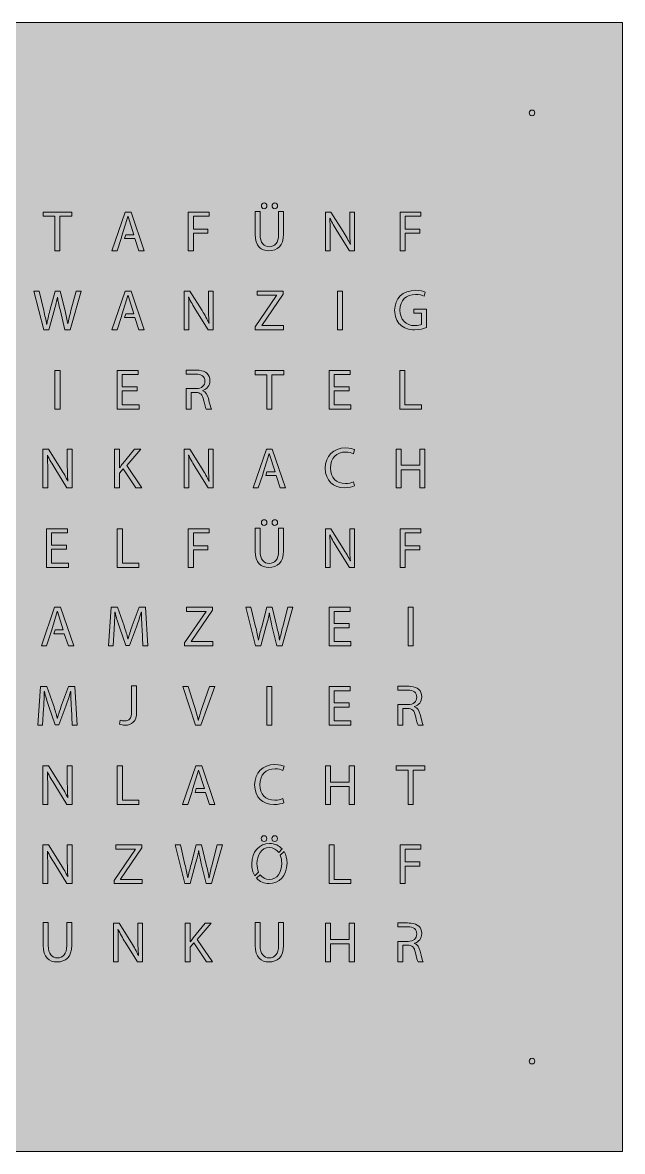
# Model space of a CAD drawing. Header units: inches. Extents: x 0 to 500, y -500 to 0.
# Drawn here: x 234.5 to 500, y -500 to 0 of the extents above; entities that cross this region are included whole.
import ezdxf

# ---------------------------------------------------------------- set-up
doc = ezdxf.new("R2010")
doc.units = ezdxf.units.IN
doc.header["$MEASUREMENT"] = 0
doc.layers.add('Ebene 1', color=7, linetype='Continuous')

msp = doc.modelspace()

# ---------------------------------------------------------------- hatches: boundary and pattern name
at = {"layer": 'Ebene 1'}
h = msp.add_hatch(color=38, dxfattribs=at)
h.dxf.hatch_style = 2
h.paths.add_polyline_path([(0, -500), (500, -500), (500, 0), (0, 0)])

# ---------------------------------------------------------------- linework, layer by layer
at = {"layer": 'Ebene 1', "lineweight": 0}
for points in [[(0, -500), (500, -500), (500, 0), (0, 0), (0, -500)], [(248.87, -85.82), (243.66, -85.82), (243.66, -83.94), (256.34, -83.94), (256.34, -85.82), (251.1, -85.82), (251.1, -101.06), (248.87, -101.06), (248.87, -85.82)], [(278.15, -95.67), (276.37, -101.06), (274.09, -101.06), (279.93, -83.94), (282.57, -83.94), (288.41, -101.06), (286.05, -101.06), (284.22, -95.67), (279.65, -95.67), (280.18, -93.95), (283.79, -93.95), (281.2, -85.9), (281.15, -85.9), (278.68, -93.95), (278.15, -95.67)], [(307.89, -83.94), (317.11, -83.94), (317.11, -85.79), (310.12, -85.79), (310.12, -91.48), (316.58, -91.48), (316.58, -93.31), (310.12, -93.31), (310.12, -101.06), (307.89, -101.06), (307.89, -83.94)], [(401.64, -83.94), (410.86, -83.94), (410.86, -85.79), (403.87, -85.79), (403.87, -91.48), (410.33, -91.48), (410.33, -93.31), (403.87, -93.31), (403.87, -101.06), (401.64, -101.06), (401.64, -83.94)], [(278.15, -130.67), (276.37, -136.06), (274.09, -136.06), (279.93, -118.94), (282.57, -118.94), (288.41, -136.06), (286.05, -136.06), (284.22, -130.67), (279.65, -130.67), (280.18, -128.95), (283.79, -128.95), (281.2, -120.89), (281.15, -120.89), (278.68, -128.95), (278.15, -130.67)], [(337.5, -134.76), (346.98, -120.87), (346.98, -120.79), (338.31, -120.79), (338.31, -118.94), (349.87, -118.94), (349.87, -120.29), (340.42, -134.13), (340.42, -134.21), (350, -134.21), (350, -136.06), (337.5, -136.06), (337.5, -134.76)], [(376.12, -136.06), (373.88, -136.06), (373.88, -118.94), (376.12, -118.94), (376.12, -136.06)], [(251.12, -171.2), (248.88, -171.2), (248.88, -154.08), (251.12, -154.08), (251.12, -171.2)], [(285.29, -163.17), (278.66, -163.17), (278.66, -169.35), (286.08, -169.35), (286.08, -171.2), (276.42, -171.2), (276.42, -154.08), (285.69, -154.08), (285.69, -155.93), (278.66, -155.93), (278.66, -161.34), (285.29, -161.34), (285.29, -163.17)], [(342.62, -155.96), (337.41, -155.96), (337.41, -154.08), (350.09, -154.08), (350.09, -155.96), (344.85, -155.96), (344.85, -171.2), (342.62, -171.2), (342.62, -155.96)], [(379.04, -163.17), (372.41, -163.17), (372.41, -169.35), (379.83, -169.35), (379.83, -171.2), (370.17, -171.2), (370.17, -154.08), (379.45, -154.08), (379.45, -155.93), (372.41, -155.93), (372.41, -161.34), (379.04, -161.34), (379.04, -163.17)], [(401.47, -154.08), (403.71, -154.08), (403.71, -169.35), (411.03, -169.35), (411.03, -171.2), (401.47, -171.2), (401.47, -154.08)], [(340.65, -200.67), (338.87, -206.06), (336.59, -206.06), (342.43, -188.94), (345.07, -188.94), (350.91, -206.06), (348.55, -206.06), (346.72, -200.67), (342.15, -200.67), (342.68, -198.95), (346.29, -198.95), (343.7, -190.9), (343.65, -190.9), (341.18, -198.95), (340.65, -200.67)], [(402.11, -188.94), (402.11, -196.1), (410.39, -196.1), (410.39, -188.94), (412.63, -188.94), (412.63, -206.06), (410.39, -206.06), (410.39, -198.03), (402.11, -198.03), (402.11, -206.06), (399.87, -206.06), (399.87, -188.94), (402.11, -188.94)], [(254.04, -233.31), (247.41, -233.31), (247.41, -239.49), (254.83, -239.49), (254.83, -241.34), (245.17, -241.34), (245.17, -224.22), (254.45, -224.22), (254.45, -226.07), (247.41, -226.07), (247.41, -231.48), (254.04, -231.48), (254.04, -233.31)], [(276.47, -224.22), (278.71, -224.22), (278.71, -239.49), (286.02, -239.49), (286.02, -241.34), (276.47, -241.34), (276.47, -224.22)], [(307.89, -224.22), (317.11, -224.22), (317.11, -226.07), (310.12, -226.07), (310.12, -231.76), (316.58, -231.76), (316.58, -233.59), (310.12, -233.59), (310.12, -241.34), (307.89, -241.34), (307.89, -224.22)], [(401.64, -224.22), (410.86, -224.22), (410.86, -226.07), (403.87, -226.07), (403.87, -231.76), (410.33, -231.76), (410.33, -233.59), (403.87, -233.59), (403.87, -241.34), (401.64, -241.34), (401.64, -224.22)], [(246.9, -270.67), (245.12, -276.06), (242.84, -276.06), (248.68, -258.94), (251.32, -258.94), (257.16, -276.06), (254.8, -276.06), (252.97, -270.67), (248.4, -270.67), (248.93, -268.95), (252.54, -268.95), (249.95, -260.9), (249.9, -260.9), (247.43, -268.95), (246.9, -270.67)], [(306.25, -274.76), (315.73, -260.87), (315.73, -260.79), (307.06, -260.79), (307.06, -258.94), (318.62, -258.94), (318.62, -260.29), (309.17, -274.13), (309.17, -274.21), (318.75, -274.21), (318.75, -276.06), (306.25, -276.06), (306.25, -274.76)], [(379.04, -268.03), (372.41, -268.03), (372.41, -274.21), (379.83, -274.21), (379.83, -276.06), (370.17, -276.06), (370.17, -258.94), (379.45, -258.94), (379.45, -260.79), (372.41, -260.79), (372.41, -266.2), (379.04, -266.2), (379.04, -268.03)], [(407.37, -276.06), (405.13, -276.06), (405.13, -258.94), (407.37, -258.94), (407.37, -276.06)], [(344.87, -311.2), (342.63, -311.2), (342.63, -294.08), (344.87, -294.08), (344.87, -311.2)], [(379.04, -303.17), (372.41, -303.17), (372.41, -309.35), (379.83, -309.35), (379.83, -311.2), (370.17, -311.2), (370.17, -294.08), (379.45, -294.08), (379.45, -295.93), (372.41, -295.93), (372.41, -301.34), (379.04, -301.34), (379.04, -303.17)], [(276.47, -329.22), (278.71, -329.22), (278.71, -344.49), (286.02, -344.49), (286.02, -346.34), (276.47, -346.34), (276.47, -329.22)], [(309.4, -340.95), (307.62, -346.34), (305.34, -346.34), (311.18, -329.22), (313.82, -329.22), (319.66, -346.34), (317.3, -346.34), (315.47, -340.95), (310.9, -340.95), (311.43, -339.23), (315.04, -339.23), (312.45, -331.17), (312.4, -331.17), (309.93, -339.23), (309.4, -340.95)], [(370.86, -329.22), (370.86, -336.38), (379.14, -336.38), (379.14, -329.22), (381.38, -329.22), (381.38, -346.34), (379.14, -346.34), (379.14, -338.31), (370.86, -338.31), (370.86, -346.34), (368.62, -346.34), (368.62, -329.22), (370.86, -329.22)], [(405.12, -331.1), (399.91, -331.1), (399.91, -329.22), (412.59, -329.22), (412.59, -331.1), (407.35, -331.1), (407.35, -346.34), (405.12, -346.34), (405.12, -331.1)], [(275, -380.04), (284.48, -366.15), (284.48, -366.07), (275.81, -366.07), (275.81, -364.22), (287.37, -364.22), (287.37, -365.56), (277.92, -379.41), (277.92, -379.49), (287.5, -379.49), (287.5, -381.34), (275, -381.34), (275, -380.04)], [(370.22, -364.22), (372.46, -364.22), (372.46, -379.49), (379.78, -379.49), (379.78, -381.34), (370.22, -381.34), (370.22, -364.22)], [(401.64, -364.22), (410.86, -364.22), (410.86, -366.07), (403.87, -366.07), (403.87, -371.76), (410.33, -371.76), (410.33, -373.59), (403.87, -373.59), (403.87, -381.34), (401.64, -381.34), (401.64, -364.22)], [(370.86, -398.94), (370.86, -406.1), (379.14, -406.1), (379.14, -398.94), (381.38, -398.94), (381.38, -416.06), (379.14, -416.06), (379.14, -408.03), (370.86, -408.03), (370.86, -416.06), (368.62, -416.06), (368.62, -398.94), (370.86, -398.94)]]:
    msp.add_lwpolyline(points, dxfattribs=at)
for points, knots in [([(458.75, -39.99), (458.75, -39.32), (459.29, -38.75), (460.01, -38.75), (460.73, -38.75), (461.25, -39.29), (461.25, -39.99), (461.25, -40.68), (460.76, -41.25), (459.99, -41.25), (459.27, -41.25), (458.75, -40.68), (458.75, -39.99)], [0, 0, 0, 0, 1, 1, 1, 2, 2, 2, 3, 3, 3, 4, 4, 4, 4]), ([(340.21, -81.17), (340.21, -80.48), (340.74, -79.9), (341.45, -79.9), (342.16, -79.9), (342.67, -80.46), (342.67, -81.17), (342.67, -81.88), (342.19, -82.47), (341.43, -82.47), (340.71, -82.47), (340.21, -81.88), (340.21, -81.17)], [0, 0, 0, 0, 1, 1, 1, 2, 2, 2, 3, 3, 3, 4, 4, 4, 4]), ([(344.93, -81.17), (344.93, -80.48), (345.46, -79.9), (346.2, -79.9), (346.91, -79.9), (347.42, -80.46), (347.42, -81.17), (347.42, -81.88), (346.94, -82.47), (346.15, -82.47), (345.44, -82.47), (344.93, -81.88), (344.93, -81.17)], [0, 0, 0, 0, 1, 1, 1, 2, 2, 2, 3, 3, 3, 4, 4, 4, 4]), ([(339.67, -83.66), (339.67, -83.66), (339.67, -93.82), (339.67, -93.82), (339.67, -97.63), (341.37, -99.26), (343.66, -99.26), (346.18, -99.26), (347.83, -97.58), (347.83, -93.82), (347.83, -93.82), (347.83, -83.66), (347.83, -83.66), (347.83, -83.66), (350.06, -83.66), (350.06, -83.66), (350.06, -83.66), (350.06, -93.67), (350.06, -93.67), (350.06, -98.93), (347.29, -101.06), (343.58, -101.06), (340.08, -101.06), (337.44, -99.08), (337.44, -93.75), (337.44, -93.75), (337.44, -83.66), (337.44, -83.66), (337.44, -83.66), (339.67, -83.66), (339.67, -83.66)], [0, 0, 0, 0, 1, 1, 1, 2, 2, 2, 3, 3, 3, 4, 4, 4, 5, 5, 5, 6, 6, 6, 7, 7, 7, 8, 8, 8, 9, 9, 9, 10, 10, 10, 10]), ([(368.57, -101.06), (368.57, -101.06), (368.57, -83.94), (368.57, -83.94), (368.57, -83.94), (371.01, -83.94), (371.01, -83.94), (371.01, -83.94), (376.47, -92.6), (376.47, -92.6), (377.72, -94.61), (378.73, -96.41), (379.52, -98.16), (379.52, -98.16), (379.6, -98.14), (379.6, -98.14), (379.39, -95.85), (379.34, -93.77), (379.34, -91.1), (379.34, -91.1), (379.34, -83.94), (379.34, -83.94), (379.34, -83.94), (381.43, -83.94), (381.43, -83.94), (381.43, -83.94), (381.43, -101.06), (381.43, -101.06), (381.43, -101.06), (379.19, -101.06), (379.19, -101.06), (379.19, -101.06), (373.75, -92.37), (373.75, -92.37), (372.56, -90.47), (371.42, -88.51), (370.58, -86.66), (370.58, -86.66), (370.5, -86.68), (370.5, -86.68), (370.63, -88.84), (370.66, -90.9), (370.66, -93.74), (370.66, -93.74), (370.66, -101.06), (370.66, -101.06), (370.66, -101.06), (368.57, -101.06), (368.57, -101.06)], [0, 0, 0, 0, 1, 1, 1, 2, 2, 2, 3, 3, 3, 4, 4, 4, 5, 5, 5, 6, 6, 6, 7, 7, 7, 8, 8, 8, 9, 9, 9, 10, 10, 10, 11, 11, 11, 12, 12, 12, 13, 13, 13, 14, 14, 14, 15, 15, 15, 16, 16, 16, 16]), ([(243.89, -136.06), (243.89, -136.06), (239.55, -118.94), (239.55, -118.94), (239.55, -118.94), (241.88, -118.94), (241.88, -118.94), (241.88, -118.94), (243.92, -127.6), (243.92, -127.6), (244.42, -129.73), (244.88, -131.87), (245.19, -133.52), (245.19, -133.52), (245.24, -133.52), (245.24, -133.52), (245.52, -131.82), (246.05, -129.79), (246.63, -127.58), (246.63, -127.58), (248.92, -118.94), (248.92, -118.94), (248.92, -118.94), (251.23, -118.94), (251.23, -118.94), (251.23, -118.94), (253.32, -127.63), (253.32, -127.63), (253.8, -129.66), (254.26, -131.69), (254.51, -133.49), (254.51, -133.49), (254.56, -133.49), (254.56, -133.49), (254.92, -131.61), (255.4, -129.71), (255.93, -127.58), (255.93, -127.58), (258.19, -118.94), (258.19, -118.94), (258.19, -118.94), (260.45, -118.94), (260.45, -118.94), (260.45, -118.94), (255.6, -136.06), (255.6, -136.06), (255.6, -136.06), (253.29, -136.06), (253.29, -136.06), (253.29, -136.06), (251.13, -127.14), (251.13, -127.14), (250.6, -124.96), (250.24, -123.28), (250.01, -121.56), (250.01, -121.56), (249.96, -121.56), (249.96, -121.56), (249.68, -123.26), (249.28, -124.93), (248.64, -127.14), (248.64, -127.14), (246.2, -136.06), (246.2, -136.06), (246.2, -136.06), (243.89, -136.06), (243.89, -136.06)], [0, 0, 0, 0, 1, 1, 1, 2, 2, 2, 3, 3, 3, 4, 4, 4, 5, 5, 5, 6, 6, 6, 7, 7, 7, 8, 8, 8, 9, 9, 9, 10, 10, 10, 11, 11, 11, 12, 12, 12, 13, 13, 13, 14, 14, 14, 15, 15, 15, 16, 16, 16, 17, 17, 17, 18, 18, 18, 19, 19, 19, 20, 20, 20, 21, 21, 21, 22, 22, 22, 22]), ([(306.07, -136.06), (306.07, -136.06), (306.07, -118.94), (306.07, -118.94), (306.07, -118.94), (308.51, -118.94), (308.51, -118.94), (308.51, -118.94), (313.97, -127.6), (313.97, -127.6), (315.22, -129.61), (316.23, -131.41), (317.02, -133.16), (317.02, -133.16), (317.1, -133.14), (317.1, -133.14), (316.89, -130.85), (316.84, -128.77), (316.84, -126.1), (316.84, -126.1), (316.84, -118.94), (316.84, -118.94), (316.84, -118.94), (318.93, -118.94), (318.93, -118.94), (318.93, -118.94), (318.93, -136.06), (318.93, -136.06), (318.93, -136.06), (316.69, -136.06), (316.69, -136.06), (316.69, -136.06), (311.25, -127.37), (311.25, -127.37), (310.06, -125.47), (308.92, -123.51), (308.08, -121.66), (308.08, -121.66), (308, -121.68), (308, -121.68), (308.13, -123.84), (308.16, -125.9), (308.16, -128.74), (308.16, -128.74), (308.16, -136.06), (308.16, -136.06), (308.16, -136.06), (306.07, -136.06), (306.07, -136.06)], [0, 0, 0, 0, 1, 1, 1, 2, 2, 2, 3, 3, 3, 4, 4, 4, 5, 5, 5, 6, 6, 6, 7, 7, 7, 8, 8, 8, 9, 9, 9, 10, 10, 10, 11, 11, 11, 12, 12, 12, 13, 13, 13, 14, 14, 14, 15, 15, 15, 16, 16, 16, 16]), ([(413.29, -135.12), (412.3, -135.5), (410.31, -136.06), (408, -136.06), (405.41, -136.06), (403.28, -135.4), (401.6, -133.8), (400.13, -132.38), (399.21, -130.09), (399.21, -127.42), (399.21, -122.32), (402.74, -118.58), (408.49, -118.58), (410.47, -118.58), (412.04, -119.02), (412.78, -119.37), (412.78, -119.37), (412.22, -121.18), (412.22, -121.18), (411.31, -120.74), (410.16, -120.44), (408.43, -120.44), (404.27, -120.44), (401.55, -123.03), (401.55, -127.32), (401.55, -131.67), (404.14, -134.23), (408.15, -134.23), (409.6, -134.23), (410.59, -134.03), (411.1, -133.77), (411.1, -133.77), (411.1, -128.67), (411.1, -128.67), (411.1, -128.67), (407.65, -128.67), (407.65, -128.67), (407.65, -128.67), (407.65, -126.89), (407.65, -126.89), (407.65, -126.89), (413.29, -126.89), (413.29, -126.89), (413.29, -126.89), (413.29, -135.12), (413.29, -135.12)], [0, 0, 0, 0, 1, 1, 1, 2, 2, 2, 3, 3, 3, 4, 4, 4, 5, 5, 5, 6, 6, 6, 7, 7, 7, 8, 8, 8, 9, 9, 9, 10, 10, 10, 11, 11, 11, 12, 12, 12, 13, 13, 13, 14, 14, 14, 15, 15, 15, 15]), ([(306.92, -153.95), (306.92, -153.95), (311.17, -153.95), (311.17, -153.95), (311.69, -153.95), (312.17, -153.97), (312.62, -154.02), (314.19, -154.18), (315.31, -154.62), (316.12, -155.35), (316.96, -156.11), (317.47, -157.28), (317.47, -158.63), (317.47, -160.86), (316.04, -162.36), (314.27, -162.97), (314.27, -162.97), (314.27, -163.05), (314.27, -163.05), (315.56, -163.5), (316.35, -164.72), (316.75, -166.5), (317.31, -168.89), (317.72, -170.54), (318.08, -171.2), (318.08, -171.2), (315.79, -171.2), (315.79, -171.2), (315.51, -170.69), (315.13, -169.24), (314.67, -167.11), (314.16, -164.75), (313.22, -163.86), (311.22, -163.78), (311.22, -163.78), (309.13, -163.78), (309.13, -163.78), (309.13, -163.78), (309.13, -171.2), (309.13, -171.2), (309.13, -171.2), (306.92, -171.2), (306.92, -171.2), (306.92, -171.2), (306.92, -162.11), (306.92, -162.11), (306.92, -162.11), (310.01, -162.11), (310.01, -162.11), (310.01, -162.11), (311.39, -162.11), (311.39, -162.11), (313.76, -162.11), (315.26, -160.81), (315.26, -158.85), (315.26, -156.64), (313.66, -155.68), (311.32, -155.68), (311.32, -155.68), (306.92, -155.68), (306.92, -155.68), (306.92, -155.68), (306.92, -153.95), (306.92, -153.95)], [0, 0, 0, 0, 1, 1, 1, 2, 2, 2, 3, 3, 3, 4, 4, 4, 5, 5, 5, 6, 6, 6, 7, 7, 7, 8, 8, 8, 9, 9, 9, 10, 10, 10, 11, 11, 11, 12, 12, 12, 13, 13, 13, 14, 14, 14, 15, 15, 15, 16, 16, 16, 17, 17, 17, 18, 18, 18, 19, 19, 19, 20, 20, 20, 21, 21, 21, 21]), ([(243.57, -206.06), (243.57, -206.06), (243.57, -188.94), (243.57, -188.94), (243.57, -188.94), (246.01, -188.94), (246.01, -188.94), (246.01, -188.94), (251.47, -197.6), (251.47, -197.6), (252.72, -199.61), (253.73, -201.41), (254.52, -203.16), (254.52, -203.16), (254.6, -203.14), (254.6, -203.14), (254.39, -200.85), (254.34, -198.77), (254.34, -196.1), (254.34, -196.1), (254.34, -188.94), (254.34, -188.94), (254.34, -188.94), (256.43, -188.94), (256.43, -188.94), (256.43, -188.94), (256.43, -206.06), (256.43, -206.06), (256.43, -206.06), (254.19, -206.06), (254.19, -206.06), (254.19, -206.06), (248.75, -197.37), (248.75, -197.37), (247.56, -195.47), (246.42, -193.51), (245.58, -191.66), (245.58, -191.66), (245.5, -191.68), (245.5, -191.68), (245.63, -193.84), (245.66, -195.9), (245.66, -198.74), (245.66, -198.74), (245.66, -206.06), (245.66, -206.06), (245.66, -206.06), (243.57, -206.06), (243.57, -206.06)], [0, 0, 0, 0, 1, 1, 1, 2, 2, 2, 3, 3, 3, 4, 4, 4, 5, 5, 5, 6, 6, 6, 7, 7, 7, 8, 8, 8, 9, 9, 9, 10, 10, 10, 11, 11, 11, 12, 12, 12, 13, 13, 13, 14, 14, 14, 15, 15, 15, 16, 16, 16, 16]), ([(275.2, -188.94), (275.2, -188.94), (277.41, -188.94), (277.41, -188.94), (277.41, -188.94), (277.41, -197.2), (277.41, -197.2), (277.41, -197.2), (277.49, -197.2), (277.49, -197.2), (277.95, -196.53), (278.4, -195.93), (278.84, -195.37), (278.84, -195.37), (284.07, -188.94), (284.07, -188.94), (284.07, -188.94), (286.81, -188.94), (286.81, -188.94), (286.81, -188.94), (280.61, -196.2), (280.61, -196.2), (280.61, -196.2), (287.3, -206.06), (287.3, -206.06), (287.3, -206.06), (284.68, -206.06), (284.68, -206.06), (284.68, -206.06), (279.06, -197.65), (279.06, -197.65), (279.06, -197.65), (277.41, -199.53), (277.41, -199.53), (277.41, -199.53), (277.41, -206.06), (277.41, -206.06), (277.41, -206.06), (275.2, -206.06), (275.2, -206.06), (275.2, -206.06), (275.2, -188.94), (275.2, -188.94)], [0, 0, 0, 0, 1, 1, 1, 2, 2, 2, 3, 3, 3, 4, 4, 4, 5, 5, 5, 6, 6, 6, 7, 7, 7, 8, 8, 8, 9, 9, 9, 10, 10, 10, 11, 11, 11, 12, 12, 12, 13, 13, 13, 14, 14, 14, 14]), ([(306.07, -206.06), (306.07, -206.06), (306.07, -188.94), (306.07, -188.94), (306.07, -188.94), (308.51, -188.94), (308.51, -188.94), (308.51, -188.94), (313.97, -197.6), (313.97, -197.6), (315.22, -199.61), (316.23, -201.41), (317.02, -203.16), (317.02, -203.16), (317.1, -203.14), (317.1, -203.14), (316.89, -200.85), (316.84, -198.77), (316.84, -196.1), (316.84, -196.1), (316.84, -188.94), (316.84, -188.94), (316.84, -188.94), (318.93, -188.94), (318.93, -188.94), (318.93, -188.94), (318.93, -206.06), (318.93, -206.06), (318.93, -206.06), (316.69, -206.06), (316.69, -206.06), (316.69, -206.06), (311.25, -197.37), (311.25, -197.37), (310.06, -195.47), (308.92, -193.51), (308.08, -191.66), (308.08, -191.66), (308, -191.68), (308, -191.68), (308.13, -193.84), (308.16, -195.9), (308.16, -198.75), (308.16, -198.75), (308.16, -206.06), (308.16, -206.06), (308.16, -206.06), (306.07, -206.06), (306.07, -206.06)], [0, 0, 0, 0, 1, 1, 1, 2, 2, 2, 3, 3, 3, 4, 4, 4, 5, 5, 5, 6, 6, 6, 7, 7, 7, 8, 8, 8, 9, 9, 9, 10, 10, 10, 11, 11, 11, 12, 12, 12, 13, 13, 13, 14, 14, 14, 15, 15, 15, 16, 16, 16, 16]), ([(381.45, -205.25), (380.67, -205.65), (379.01, -206.06), (376.93, -206.06), (372.1, -206.06), (368.5, -203.01), (368.5, -197.37), (368.5, -191.99), (372.13, -188.38), (377.44, -188.38), (379.55, -188.38), (380.92, -188.84), (381.5, -189.14), (381.5, -189.14), (380.94, -190.95), (380.94, -190.95), (380.13, -190.54), (378.94, -190.23), (377.51, -190.23), (373.5, -190.23), (370.83, -192.8), (370.83, -197.3), (370.83, -201.51), (373.25, -204.18), (377.39, -204.18), (378.76, -204.18), (380.13, -203.9), (381.02, -203.47), (381.02, -203.47), (381.45, -205.25), (381.45, -205.25)], [0, 0, 0, 0, 1, 1, 1, 2, 2, 2, 3, 3, 3, 4, 4, 4, 5, 5, 5, 6, 6, 6, 7, 7, 7, 8, 8, 8, 9, 9, 9, 10, 10, 10, 10]), ([(339.67, -223.94), (339.67, -223.94), (339.67, -234.1), (339.67, -234.1), (339.67, -237.91), (341.37, -239.54), (343.66, -239.54), (346.18, -239.54), (347.83, -237.86), (347.83, -234.1), (347.83, -234.1), (347.83, -223.94), (347.83, -223.94), (347.83, -223.94), (350.06, -223.94), (350.06, -223.94), (350.06, -223.94), (350.06, -233.95), (350.06, -233.95), (350.06, -239.21), (347.29, -241.34), (343.58, -241.34), (340.08, -241.34), (337.44, -239.36), (337.44, -234.02), (337.44, -234.02), (337.44, -223.94), (337.44, -223.94), (337.44, -223.94), (339.67, -223.94), (339.67, -223.94)], [0, 0, 0, 0, 1, 1, 1, 2, 2, 2, 3, 3, 3, 4, 4, 4, 5, 5, 5, 6, 6, 6, 7, 7, 7, 8, 8, 8, 9, 9, 9, 10, 10, 10, 10]), ([(340.21, -221.45), (340.21, -220.76), (340.74, -220.18), (341.45, -220.18), (342.16, -220.18), (342.67, -220.74), (342.67, -221.45), (342.67, -222.16), (342.19, -222.75), (341.43, -222.75), (340.71, -222.75), (340.21, -222.16), (340.21, -221.45)], [0, 0, 0, 0, 1, 1, 1, 2, 2, 2, 3, 3, 3, 4, 4, 4, 4]), ([(344.93, -221.45), (344.93, -220.76), (345.46, -220.18), (346.2, -220.18), (346.91, -220.18), (347.42, -220.74), (347.42, -221.45), (347.42, -222.16), (346.94, -222.75), (346.15, -222.75), (345.44, -222.75), (344.93, -222.16), (344.93, -221.45)], [0, 0, 0, 0, 1, 1, 1, 2, 2, 2, 3, 3, 3, 4, 4, 4, 4]), ([(368.57, -241.34), (368.57, -241.34), (368.57, -224.22), (368.57, -224.22), (368.57, -224.22), (371.01, -224.22), (371.01, -224.22), (371.01, -224.22), (376.47, -232.88), (376.47, -232.88), (377.72, -234.89), (378.73, -236.69), (379.52, -238.44), (379.52, -238.44), (379.6, -238.42), (379.6, -238.42), (379.39, -236.13), (379.34, -234.05), (379.34, -231.38), (379.34, -231.38), (379.34, -224.22), (379.34, -224.22), (379.34, -224.22), (381.43, -224.22), (381.43, -224.22), (381.43, -224.22), (381.43, -241.34), (381.43, -241.34), (381.43, -241.34), (379.19, -241.34), (379.19, -241.34), (379.19, -241.34), (373.75, -232.65), (373.75, -232.65), (372.56, -230.75), (371.42, -228.79), (370.58, -226.94), (370.58, -226.94), (370.5, -226.96), (370.5, -226.96), (370.63, -229.12), (370.66, -231.18), (370.66, -234.02), (370.66, -234.02), (370.66, -241.34), (370.66, -241.34), (370.66, -241.34), (368.57, -241.34), (368.57, -241.34)], [0, 0, 0, 0, 1, 1, 1, 2, 2, 2, 3, 3, 3, 4, 4, 4, 5, 5, 5, 6, 6, 6, 7, 7, 7, 8, 8, 8, 9, 9, 9, 10, 10, 10, 11, 11, 11, 12, 12, 12, 13, 13, 13, 14, 14, 14, 15, 15, 15, 16, 16, 16, 16]), ([(287.4, -268.54), (287.27, -266.15), (287.12, -263.26), (287.12, -261.15), (287.12, -261.15), (287.07, -261.15), (287.07, -261.15), (286.46, -263.13), (285.77, -265.29), (284.91, -267.65), (284.91, -267.65), (281.88, -275.96), (281.88, -275.96), (281.88, -275.96), (280.21, -275.96), (280.21, -275.96), (280.21, -275.96), (277.41, -267.81), (277.41, -267.81), (276.6, -265.37), (275.94, -263.18), (275.46, -261.15), (275.46, -261.15), (275.41, -261.15), (275.41, -261.15), (275.36, -263.28), (275.23, -266.13), (275.08, -268.72), (275.08, -268.72), (274.62, -276.06), (274.62, -276.06), (274.62, -276.06), (272.51, -276.06), (272.51, -276.06), (272.51, -276.06), (273.7, -258.94), (273.7, -258.94), (273.7, -258.94), (276.52, -258.94), (276.52, -258.94), (276.52, -258.94), (279.45, -267.22), (279.45, -267.22), (280.16, -269.33), (280.72, -271.21), (281.17, -272.99), (281.17, -272.99), (281.22, -272.99), (281.22, -272.99), (281.68, -271.26), (282.29, -269.38), (283.05, -267.22), (283.05, -267.22), (286.1, -258.94), (286.1, -258.94), (286.1, -258.94), (288.92, -258.94), (288.92, -258.94), (288.92, -258.94), (289.99, -276.06), (289.99, -276.06), (289.99, -276.06), (287.8, -276.06), (287.8, -276.06), (287.8, -276.06), (287.4, -268.54), (287.4, -268.54)], [0, 0, 0, 0, 1, 1, 1, 2, 2, 2, 3, 3, 3, 4, 4, 4, 5, 5, 5, 6, 6, 6, 7, 7, 7, 8, 8, 8, 9, 9, 9, 10, 10, 10, 11, 11, 11, 12, 12, 12, 13, 13, 13, 14, 14, 14, 15, 15, 15, 16, 16, 16, 17, 17, 17, 18, 18, 18, 19, 19, 19, 20, 20, 20, 21, 21, 21, 22, 22, 22, 22]), ([(337.64, -276.06), (337.64, -276.06), (333.3, -258.94), (333.3, -258.94), (333.3, -258.94), (335.63, -258.94), (335.63, -258.94), (335.63, -258.94), (337.67, -267.6), (337.67, -267.6), (338.17, -269.73), (338.63, -271.87), (338.94, -273.52), (338.94, -273.52), (338.99, -273.52), (338.99, -273.52), (339.27, -271.82), (339.8, -269.79), (340.38, -267.58), (340.38, -267.58), (342.67, -258.94), (342.67, -258.94), (342.67, -258.94), (344.98, -258.94), (344.98, -258.94), (344.98, -258.94), (347.07, -267.63), (347.07, -267.63), (347.55, -269.66), (348.01, -271.69), (348.26, -273.49), (348.26, -273.49), (348.31, -273.49), (348.31, -273.49), (348.67, -271.61), (349.15, -269.71), (349.68, -267.58), (349.68, -267.58), (351.94, -258.94), (351.94, -258.94), (351.94, -258.94), (354.2, -258.94), (354.2, -258.94), (354.2, -258.94), (349.35, -276.06), (349.35, -276.06), (349.35, -276.06), (347.04, -276.06), (347.04, -276.06), (347.04, -276.06), (344.88, -267.14), (344.88, -267.14), (344.35, -264.96), (343.99, -263.28), (343.76, -261.56), (343.76, -261.56), (343.71, -261.56), (343.71, -261.56), (343.43, -263.26), (343.03, -264.93), (342.39, -267.14), (342.39, -267.14), (339.95, -276.06), (339.95, -276.06), (339.95, -276.06), (337.64, -276.06), (337.64, -276.06)], [0, 0, 0, 0, 1, 1, 1, 2, 2, 2, 3, 3, 3, 4, 4, 4, 5, 5, 5, 6, 6, 6, 7, 7, 7, 8, 8, 8, 9, 9, 9, 10, 10, 10, 11, 11, 11, 12, 12, 12, 13, 13, 13, 14, 14, 14, 15, 15, 15, 16, 16, 16, 17, 17, 17, 18, 18, 18, 19, 19, 19, 20, 20, 20, 21, 21, 21, 22, 22, 22, 22]), ([(256.15, -303.68), (256.02, -301.29), (255.87, -298.4), (255.87, -296.29), (255.87, -296.29), (255.82, -296.29), (255.82, -296.29), (255.21, -298.27), (254.52, -300.43), (253.66, -302.79), (253.66, -302.79), (250.63, -311.1), (250.63, -311.1), (250.63, -311.1), (248.96, -311.1), (248.96, -311.1), (248.96, -311.1), (246.16, -302.94), (246.16, -302.94), (245.35, -300.51), (244.69, -298.32), (244.21, -296.29), (244.21, -296.29), (244.16, -296.29), (244.16, -296.29), (244.11, -298.42), (243.98, -301.27), (243.83, -303.86), (243.83, -303.86), (243.37, -311.2), (243.37, -311.2), (243.37, -311.2), (241.26, -311.2), (241.26, -311.2), (241.26, -311.2), (242.45, -294.08), (242.45, -294.08), (242.45, -294.08), (245.27, -294.08), (245.27, -294.08), (245.27, -294.08), (248.2, -302.36), (248.2, -302.36), (248.91, -304.47), (249.47, -306.35), (249.92, -308.13), (249.92, -308.13), (249.97, -308.13), (249.97, -308.13), (250.43, -306.4), (251.04, -304.52), (251.8, -302.36), (251.8, -302.36), (254.85, -294.08), (254.85, -294.08), (254.85, -294.08), (257.67, -294.08), (257.67, -294.08), (257.67, -294.08), (258.74, -311.2), (258.74, -311.2), (258.74, -311.2), (256.55, -311.2), (256.55, -311.2), (256.55, -311.2), (256.15, -303.68), (256.15, -303.68)], [0, 0, 0, 0, 1, 1, 1, 2, 2, 2, 3, 3, 3, 4, 4, 4, 5, 5, 5, 6, 6, 6, 7, 7, 7, 8, 8, 8, 9, 9, 9, 10, 10, 10, 11, 11, 11, 12, 12, 12, 13, 13, 13, 14, 14, 14, 15, 15, 15, 16, 16, 16, 17, 17, 17, 18, 18, 18, 19, 19, 19, 20, 20, 20, 21, 21, 21, 22, 22, 22, 22]), ([(282.79, -293.8), (282.79, -293.8), (285.02, -293.8), (285.02, -293.8), (285.02, -293.8), (285.02, -305.26), (285.02, -305.26), (285.02, -309.8), (282.79, -311.2), (279.84, -311.2), (279, -311.2), (278.01, -311.02), (277.48, -310.79), (277.48, -310.79), (277.78, -308.99), (277.78, -308.99), (278.24, -309.17), (278.9, -309.32), (279.66, -309.32), (281.64, -309.32), (282.79, -308.43), (282.79, -305.08), (282.79, -305.08), (282.79, -293.8), (282.79, -293.8)], [0, 0, 0, 0, 1, 1, 1, 2, 2, 2, 3, 3, 3, 4, 4, 4, 5, 5, 5, 6, 6, 6, 7, 7, 7, 8, 8, 8, 8]), ([(311.03, -311.2), (311.03, -311.2), (305.41, -294.08), (305.41, -294.08), (305.41, -294.08), (307.83, -294.08), (307.83, -294.08), (307.83, -294.08), (310.49, -302.51), (310.49, -302.51), (311.2, -304.82), (311.84, -306.91), (312.32, -308.91), (312.32, -308.91), (312.37, -308.91), (312.37, -308.91), (312.86, -306.93), (313.54, -304.77), (314.33, -302.54), (314.33, -302.54), (317.22, -294.08), (317.22, -294.08), (317.22, -294.08), (319.59, -294.08), (319.59, -294.08), (319.59, -294.08), (313.47, -311.2), (313.47, -311.2), (313.47, -311.2), (311.03, -311.2), (311.03, -311.2)], [0, 0, 0, 0, 1, 1, 1, 2, 2, 2, 3, 3, 3, 4, 4, 4, 5, 5, 5, 6, 6, 6, 7, 7, 7, 8, 8, 8, 9, 9, 9, 10, 10, 10, 10]), ([(400.67, -293.95), (400.67, -293.95), (404.92, -293.95), (404.92, -293.95), (405.44, -293.95), (405.92, -293.97), (406.37, -294.02), (407.94, -294.18), (409.06, -294.62), (409.87, -295.35), (410.71, -296.11), (411.22, -297.28), (411.22, -298.63), (411.22, -300.86), (409.79, -302.36), (408.02, -302.97), (408.02, -302.97), (408.02, -303.05), (408.02, -303.05), (409.31, -303.5), (410.1, -304.72), (410.5, -306.5), (411.06, -308.89), (411.47, -310.54), (411.83, -311.2), (411.83, -311.2), (409.54, -311.2), (409.54, -311.2), (409.26, -310.69), (408.88, -309.24), (408.42, -307.11), (407.91, -304.75), (406.97, -303.86), (404.97, -303.78), (404.97, -303.78), (402.88, -303.78), (402.88, -303.78), (402.88, -303.78), (402.88, -311.2), (402.88, -311.2), (402.88, -311.2), (400.67, -311.2), (400.67, -311.2), (400.67, -311.2), (400.67, -302.11), (400.67, -302.11), (400.67, -302.11), (403.76, -302.11), (403.76, -302.11), (403.76, -302.11), (405.14, -302.11), (405.14, -302.11), (407.51, -302.11), (409.01, -300.81), (409.01, -298.85), (409.01, -296.64), (407.41, -295.68), (405.07, -295.68), (405.07, -295.68), (400.67, -295.68), (400.67, -295.68), (400.67, -295.68), (400.67, -293.95), (400.67, -293.95)], [0, 0, 0, 0, 1, 1, 1, 2, 2, 2, 3, 3, 3, 4, 4, 4, 5, 5, 5, 6, 6, 6, 7, 7, 7, 8, 8, 8, 9, 9, 9, 10, 10, 10, 11, 11, 11, 12, 12, 12, 13, 13, 13, 14, 14, 14, 15, 15, 15, 16, 16, 16, 17, 17, 17, 18, 18, 18, 19, 19, 19, 20, 20, 20, 21, 21, 21, 21]), ([(243.57, -346.34), (243.57, -346.34), (243.57, -329.22), (243.57, -329.22), (243.57, -329.22), (246.01, -329.22), (246.01, -329.22), (246.01, -329.22), (251.47, -337.88), (251.47, -337.88), (252.72, -339.89), (253.73, -341.69), (254.52, -343.44), (254.52, -343.44), (254.6, -343.42), (254.6, -343.42), (254.39, -341.13), (254.34, -339.05), (254.34, -336.38), (254.34, -336.38), (254.34, -329.22), (254.34, -329.22), (254.34, -329.22), (256.43, -329.22), (256.43, -329.22), (256.43, -329.22), (256.43, -346.34), (256.43, -346.34), (256.43, -346.34), (254.19, -346.34), (254.19, -346.34), (254.19, -346.34), (248.75, -337.65), (248.75, -337.65), (247.56, -335.75), (246.42, -333.79), (245.58, -331.94), (245.58, -331.94), (245.5, -331.96), (245.5, -331.96), (245.63, -334.12), (245.66, -336.18), (245.66, -339.02), (245.66, -339.02), (245.66, -346.34), (245.66, -346.34), (245.66, -346.34), (243.57, -346.34), (243.57, -346.34)], [0, 0, 0, 0, 1, 1, 1, 2, 2, 2, 3, 3, 3, 4, 4, 4, 5, 5, 5, 6, 6, 6, 7, 7, 7, 8, 8, 8, 9, 9, 9, 10, 10, 10, 11, 11, 11, 12, 12, 12, 13, 13, 13, 14, 14, 14, 15, 15, 15, 16, 16, 16, 16]), ([(350.2, -345.53), (349.42, -345.93), (347.76, -346.34), (345.68, -346.34), (340.85, -346.34), (337.25, -343.29), (337.25, -337.65), (337.25, -332.27), (340.88, -328.66), (346.19, -328.66), (348.3, -328.66), (349.67, -329.12), (350.25, -329.42), (350.25, -329.42), (349.69, -331.22), (349.69, -331.22), (348.88, -330.82), (347.69, -330.51), (346.26, -330.51), (342.25, -330.51), (339.58, -333.08), (339.58, -337.58), (339.58, -341.79), (342, -344.46), (346.14, -344.46), (347.51, -344.46), (348.88, -344.18), (349.77, -343.75), (349.77, -343.75), (350.2, -345.53), (350.2, -345.53)], [0, 0, 0, 0, 1, 1, 1, 2, 2, 2, 3, 3, 3, 4, 4, 4, 5, 5, 5, 6, 6, 6, 7, 7, 7, 8, 8, 8, 9, 9, 9, 10, 10, 10, 10]), ([(243.57, -381.34), (243.57, -381.34), (243.57, -364.22), (243.57, -364.22), (243.57, -364.22), (246.01, -364.22), (246.01, -364.22), (246.01, -364.22), (251.47, -372.88), (251.47, -372.88), (252.72, -374.89), (253.73, -376.69), (254.52, -378.44), (254.52, -378.44), (254.6, -378.42), (254.6, -378.42), (254.39, -376.13), (254.34, -374.05), (254.34, -371.38), (254.34, -371.38), (254.34, -364.22), (254.34, -364.22), (254.34, -364.22), (256.43, -364.22), (256.43, -364.22), (256.43, -364.22), (256.43, -381.34), (256.43, -381.34), (256.43, -381.34), (254.19, -381.34), (254.19, -381.34), (254.19, -381.34), (248.75, -372.65), (248.75, -372.65), (247.56, -370.75), (246.42, -368.79), (245.58, -366.94), (245.58, -366.94), (245.5, -366.96), (245.5, -366.96), (245.63, -369.12), (245.66, -371.18), (245.66, -374.02), (245.66, -374.02), (245.66, -381.34), (245.66, -381.34), (245.66, -381.34), (243.57, -381.34), (243.57, -381.34)], [0, 0, 0, 0, 1, 1, 1, 2, 2, 2, 3, 3, 3, 4, 4, 4, 5, 5, 5, 6, 6, 6, 7, 7, 7, 8, 8, 8, 9, 9, 9, 10, 10, 10, 11, 11, 11, 12, 12, 12, 13, 13, 13, 14, 14, 14, 15, 15, 15, 16, 16, 16, 16]), ([(306.39, -381.34), (306.39, -381.34), (302.05, -364.22), (302.05, -364.22), (302.05, -364.22), (304.38, -364.22), (304.38, -364.22), (304.38, -364.22), (306.42, -372.88), (306.42, -372.88), (306.92, -375.01), (307.38, -377.15), (307.69, -378.8), (307.69, -378.8), (307.74, -378.8), (307.74, -378.8), (308.02, -377.1), (308.55, -375.07), (309.13, -372.86), (309.13, -372.86), (311.42, -364.22), (311.42, -364.22), (311.42, -364.22), (313.73, -364.22), (313.73, -364.22), (313.73, -364.22), (315.82, -372.91), (315.82, -372.91), (316.3, -374.94), (316.76, -376.97), (317.01, -378.77), (317.01, -378.77), (317.06, -378.77), (317.06, -378.77), (317.42, -376.89), (317.9, -374.99), (318.43, -372.86), (318.43, -372.86), (320.69, -364.22), (320.69, -364.22), (320.69, -364.22), (322.95, -364.22), (322.95, -364.22), (322.95, -364.22), (318.1, -381.34), (318.1, -381.34), (318.1, -381.34), (315.79, -381.34), (315.79, -381.34), (315.79, -381.34), (313.63, -372.42), (313.63, -372.42), (313.1, -370.24), (312.74, -368.56), (312.51, -366.83), (312.51, -366.83), (312.46, -366.83), (312.46, -366.83), (312.18, -368.54), (311.78, -370.21), (311.14, -372.42), (311.14, -372.42), (308.7, -381.34), (308.7, -381.34), (308.7, -381.34), (306.39, -381.34), (306.39, -381.34)], [0, 0, 0, 0, 1, 1, 1, 2, 2, 2, 3, 3, 3, 4, 4, 4, 5, 5, 5, 6, 6, 6, 7, 7, 7, 8, 8, 8, 9, 9, 9, 10, 10, 10, 11, 11, 11, 12, 12, 12, 13, 13, 13, 14, 14, 14, 15, 15, 15, 16, 16, 16, 17, 17, 17, 18, 18, 18, 19, 19, 19, 20, 20, 20, 21, 21, 21, 22, 22, 22, 22]), ([(338.26, -372.58), (338.26, -373.89), (338.52, -375.16), (339, -376.24), (339, -376.24), (337.3, -377.89), (337.3, -377.89), (336.42, -376.47), (335.93, -374.68), (335.93, -372.63), (335.93, -367.19), (339.28, -363.63), (343.85, -363.63), (346.17, -363.63), (348.08, -364.51), (349.43, -366.01), (349.43, -366.01), (347.89, -367.65), (347.89, -367.65), (346.98, -366.33), (345.62, -365.44), (343.78, -365.44), (340.09, -365.44), (338.26, -368.84), (338.26, -372.58)], [0, 0, 0, 0, 1, 1, 1, 2, 2, 2, 3, 3, 3, 4, 4, 4, 5, 5, 5, 6, 6, 6, 7, 7, 7, 8, 8, 8, 8]), ([(340.17, -361.45), (340.17, -360.76), (340.7, -360.18), (341.41, -360.18), (342.12, -360.18), (342.63, -360.74), (342.63, -361.45), (342.63, -362.16), (342.15, -362.74), (341.39, -362.74), (340.68, -362.74), (340.17, -362.16), (340.17, -361.45)], [0, 0, 0, 0, 1, 1, 1, 2, 2, 2, 3, 3, 3, 4, 4, 4, 4]), ([(344.87, -361.45), (344.87, -360.76), (345.4, -360.18), (346.14, -360.18), (346.85, -360.18), (347.36, -360.74), (347.36, -361.45), (347.36, -362.16), (346.87, -362.74), (346.09, -362.74), (345.37, -362.74), (344.87, -362.16), (344.87, -361.45)], [0, 0, 0, 0, 1, 1, 1, 2, 2, 2, 3, 3, 3, 4, 4, 4, 4]), ([(351.57, -372.32), (351.57, -378.19), (347.99, -381.34), (343.62, -381.34), (341.37, -381.34), (339.46, -380.47), (338.1, -378.96), (338.1, -378.96), (339.68, -377.42), (339.68, -377.42), (340.62, -378.71), (341.99, -379.54), (343.75, -379.54), (347.25, -379.54), (349.24, -376.31), (349.24, -372.42), (349.24, -371.19), (349.01, -369.94), (348.54, -368.84), (348.54, -368.84), (350.27, -367.15), (350.27, -367.15), (351.11, -368.56), (351.57, -370.32), (351.57, -372.32)], [0, 0, 0, 0, 1, 1, 1, 2, 2, 2, 3, 3, 3, 4, 4, 4, 5, 5, 5, 6, 6, 6, 7, 7, 7, 8, 8, 8, 8]), ([(245.92, -398.66), (245.92, -398.66), (245.92, -408.82), (245.92, -408.82), (245.92, -412.63), (247.62, -414.26), (249.91, -414.26), (252.43, -414.26), (254.08, -412.58), (254.08, -408.82), (254.08, -408.82), (254.08, -398.66), (254.08, -398.66), (254.08, -398.66), (256.31, -398.66), (256.31, -398.66), (256.31, -398.66), (256.31, -408.67), (256.31, -408.67), (256.31, -413.93), (253.54, -416.06), (249.83, -416.06), (246.33, -416.06), (243.69, -414.08), (243.69, -408.74), (243.69, -408.74), (243.69, -398.66), (243.69, -398.66), (243.69, -398.66), (245.92, -398.66), (245.92, -398.66)], [0, 0, 0, 0, 1, 1, 1, 2, 2, 2, 3, 3, 3, 4, 4, 4, 5, 5, 5, 6, 6, 6, 7, 7, 7, 8, 8, 8, 9, 9, 9, 10, 10, 10, 10]), ([(274.82, -416.06), (274.82, -416.06), (274.82, -398.94), (274.82, -398.94), (274.82, -398.94), (277.26, -398.94), (277.26, -398.94), (277.26, -398.94), (282.72, -407.6), (282.72, -407.6), (283.97, -409.61), (284.98, -411.41), (285.77, -413.16), (285.77, -413.16), (285.85, -413.14), (285.85, -413.14), (285.64, -410.85), (285.59, -408.77), (285.59, -406.1), (285.59, -406.1), (285.59, -398.94), (285.59, -398.94), (285.59, -398.94), (287.68, -398.94), (287.68, -398.94), (287.68, -398.94), (287.68, -416.06), (287.68, -416.06), (287.68, -416.06), (285.44, -416.06), (285.44, -416.06), (285.44, -416.06), (280, -407.37), (280, -407.37), (278.81, -405.47), (277.67, -403.51), (276.83, -401.66), (276.83, -401.66), (276.75, -401.68), (276.75, -401.68), (276.88, -403.84), (276.91, -405.9), (276.91, -408.74), (276.91, -408.74), (276.91, -416.06), (276.91, -416.06), (276.91, -416.06), (274.82, -416.06), (274.82, -416.06)], [0, 0, 0, 0, 1, 1, 1, 2, 2, 2, 3, 3, 3, 4, 4, 4, 5, 5, 5, 6, 6, 6, 7, 7, 7, 8, 8, 8, 9, 9, 9, 10, 10, 10, 11, 11, 11, 12, 12, 12, 13, 13, 13, 14, 14, 14, 15, 15, 15, 16, 16, 16, 16]), ([(306.45, -398.94), (306.45, -398.94), (308.66, -398.94), (308.66, -398.94), (308.66, -398.94), (308.66, -407.19), (308.66, -407.19), (308.66, -407.19), (308.74, -407.19), (308.74, -407.19), (309.2, -406.53), (309.65, -405.92), (310.09, -405.37), (310.09, -405.37), (315.32, -398.94), (315.32, -398.94), (315.32, -398.94), (318.06, -398.94), (318.06, -398.94), (318.06, -398.94), (311.86, -406.2), (311.86, -406.2), (311.86, -406.2), (318.55, -416.06), (318.55, -416.06), (318.55, -416.06), (315.93, -416.06), (315.93, -416.06), (315.93, -416.06), (310.32, -407.65), (310.32, -407.65), (310.32, -407.65), (308.66, -409.53), (308.66, -409.53), (308.66, -409.53), (308.66, -416.06), (308.66, -416.06), (308.66, -416.06), (306.45, -416.06), (306.45, -416.06), (306.45, -416.06), (306.45, -398.94), (306.45, -398.94)], [0, 0, 0, 0, 1, 1, 1, 2, 2, 2, 3, 3, 3, 4, 4, 4, 5, 5, 5, 6, 6, 6, 7, 7, 7, 8, 8, 8, 9, 9, 9, 10, 10, 10, 11, 11, 11, 12, 12, 12, 13, 13, 13, 14, 14, 14, 14]), ([(339.67, -398.66), (339.67, -398.66), (339.67, -408.82), (339.67, -408.82), (339.67, -412.63), (341.37, -414.26), (343.66, -414.26), (346.18, -414.26), (347.83, -412.58), (347.83, -408.82), (347.83, -408.82), (347.83, -398.66), (347.83, -398.66), (347.83, -398.66), (350.06, -398.66), (350.06, -398.66), (350.06, -398.66), (350.06, -408.67), (350.06, -408.67), (350.06, -413.93), (347.29, -416.06), (343.58, -416.06), (340.08, -416.06), (337.44, -414.08), (337.44, -408.74), (337.44, -408.74), (337.44, -398.66), (337.44, -398.66), (337.44, -398.66), (339.67, -398.66), (339.67, -398.66)], [0, 0, 0, 0, 1, 1, 1, 2, 2, 2, 3, 3, 3, 4, 4, 4, 5, 5, 5, 6, 6, 6, 7, 7, 7, 8, 8, 8, 9, 9, 9, 10, 10, 10, 10]), ([(400.67, -398.81), (400.67, -398.81), (404.92, -398.81), (404.92, -398.81), (405.44, -398.81), (405.92, -398.83), (406.37, -398.88), (407.94, -399.04), (409.06, -399.48), (409.87, -400.21), (410.71, -400.97), (411.22, -402.14), (411.22, -403.49), (411.22, -405.72), (409.79, -407.22), (408.02, -407.83), (408.02, -407.83), (408.02, -407.91), (408.02, -407.91), (409.31, -408.36), (410.1, -409.58), (410.5, -411.36), (411.06, -413.75), (411.47, -415.4), (411.83, -416.06), (411.83, -416.06), (409.54, -416.06), (409.54, -416.06), (409.26, -415.55), (408.88, -414.1), (408.42, -411.97), (407.91, -409.61), (406.97, -408.72), (404.97, -408.64), (404.97, -408.64), (402.88, -408.64), (402.88, -408.64), (402.88, -408.64), (402.88, -416.06), (402.88, -416.06), (402.88, -416.06), (400.67, -416.06), (400.67, -416.06), (400.67, -416.06), (400.67, -406.97), (400.67, -406.97), (400.67, -406.97), (403.76, -406.97), (403.76, -406.97), (403.76, -406.97), (405.14, -406.97), (405.14, -406.97), (407.51, -406.97), (409.01, -405.67), (409.01, -403.71), (409.01, -401.5), (407.41, -400.54), (405.07, -400.54), (405.07, -400.54), (400.67, -400.54), (400.67, -400.54), (400.67, -400.54), (400.67, -398.81), (400.67, -398.81)], [0, 0, 0, 0, 1, 1, 1, 2, 2, 2, 3, 3, 3, 4, 4, 4, 5, 5, 5, 6, 6, 6, 7, 7, 7, 8, 8, 8, 9, 9, 9, 10, 10, 10, 11, 11, 11, 12, 12, 12, 13, 13, 13, 14, 14, 14, 15, 15, 15, 16, 16, 16, 17, 17, 17, 18, 18, 18, 19, 19, 19, 20, 20, 20, 21, 21, 21, 21]), ([(458.75, -459.99), (458.75, -459.32), (459.29, -458.75), (460.01, -458.75), (460.73, -458.75), (461.25, -459.29), (461.25, -459.99), (461.25, -460.68), (460.76, -461.25), (459.99, -461.25), (459.27, -461.25), (458.75, -460.68), (458.75, -459.99)], [0, 0, 0, 0, 1, 1, 1, 2, 2, 2, 3, 3, 3, 4, 4, 4, 4])]:
    msp.add_open_spline(points, degree=3, knots=knots, dxfattribs=at)

doc.saveas('drawing.dxf')
